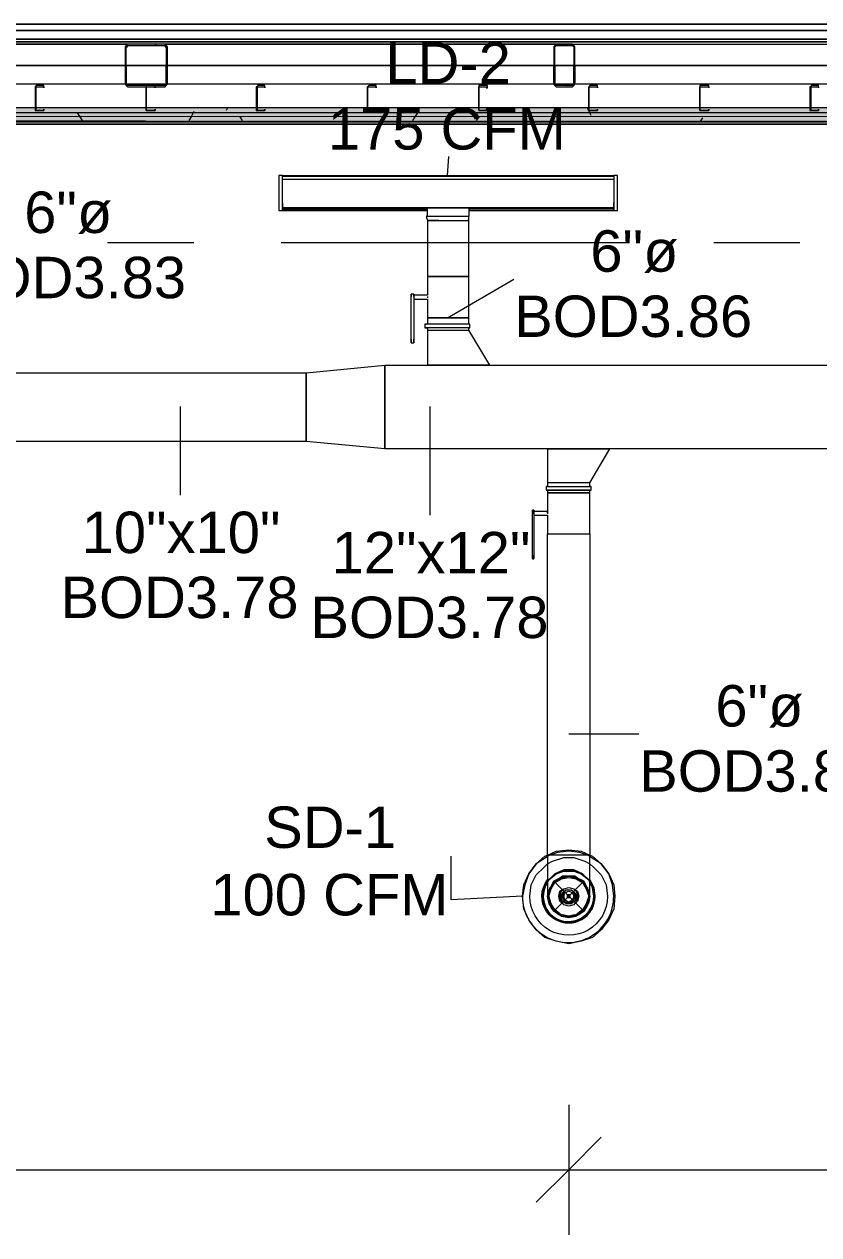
# Model space of a CAD drawing. Header units: metres. Extents: x -2 to 237, y -8 to 52.
# Drawn here: x 41.607 to 44.519, y 43.002 to 47.442 of the extents above; entities that cross this region are included whole.
import ezdxf

# ---------------------------------------------------------------- set-up
doc = ezdxf.new("R2010")
doc.units = ezdxf.units.M
doc.layers.add('HVAC - Ductos', color=5, linetype='Continuous', lineweight=0)
doc.layers.add('PDF4_Text', color=7, linetype='Continuous', lineweight=0)
doc.layers.add('PDF4_Geometry', color=7, linetype='Continuous', lineweight=0, true_color=0xaaaaaa)
doc.layers.add('PDF4_Solid Fills', color=7, linetype='Continuous', lineweight=0, true_color=0xffffff)
doc.styles.add('PDF Helvetica', font='')
doc.styles.get('PDF Helvetica').set_extended_font_data('Helvetica')

msp = doc.modelspace()

# ---------------------------------------------------------------- hatches: boundary and pattern name
at = {"layer": 'PDF4_Solid Fills', "lineweight": 0, "transparency": 33554559}
h = msp.add_hatch(color=256, dxfattribs=at)
h.paths.add_polyline_path([(41.9854, 47.2172), (42.1228, 47.2126), (42.1228, 47.2172)])
h.paths.add_polyline_path([(41.9808, 47.2217), (41.9854, 47.2172), (41.9854, 47.2217)])
h.paths.add_polyline_path([(42.1274, 47.2217), (42.1228, 47.2217), (42.1274, 47.2172)])
h.paths.add_polyline_path([(41.9762, 47.2217), (41.9808, 47.3592), (41.9854, 47.3638), (42.1228, 47.3638), (42.1274, 47.3592), (42.1274, 47.2217), (42.132, 47.3638), (42.1274, 47.3684), (41.9808, 47.3684), (41.9762, 47.3638)])
h = msp.add_hatch(color=256, dxfattribs=at)
h.paths.add_polyline_path([(43.5569, 47.2172), (43.6164, 47.2126), (43.6164, 47.2172)])
h.paths.add_polyline_path([(43.5523, 47.2217), (43.5569, 47.2172), (43.5569, 47.2217)])
h.paths.add_polyline_path([(43.6164, 47.3638), (43.6164, 47.3684), (43.5523, 47.3684)])
h.paths.add_polyline_path([(43.6256, 47.3638), (43.621, 47.3638), (43.621, 47.2217), (43.6256, 47.3631)])
h.paths.add_polyline_path([(43.5523, 47.3638), (43.5477, 47.3638), (43.5477, 47.2217)])
h = msp.add_hatch(color=256, dxfattribs=at)
h.paths.add_polyline_path([(41.6784, 47.2126), (41.6784, 47.2172), (41.6509, 47.2172)])
h.paths.add_polyline_path([(41.6509, 47.2126), (41.6463, 47.2126), (41.6463, 47.1256), (41.6463, 47.1256)])
h = msp.add_hatch(color=256, dxfattribs=at)
h.paths.add_polyline_path([(42.4893, 47.2126), (42.4893, 47.2172), (42.4619, 47.2172)])
h.paths.add_polyline_path([(42.4619, 47.2126), (42.4573, 47.2126), (42.4573, 47.1256), (42.4573, 47.1256)])
h = msp.add_hatch(color=256, dxfattribs=at)
h.paths.add_polyline_path([(44.4915, 47.2172), (44.519, 47.2126), (44.519, 47.2172)])
h.paths.add_polyline_path([(44.4915, 47.2126), (44.4869, 47.2126), (44.4869, 47.1256), (44.4869, 47.1256)])
for points in [[(4.613, 47.121), (56.1701, 47.121), (56.3746, 47.1164), (56.3763, 47.1164), (56.3763, 47.1347), (18.1105, 47.1393), (4.613, 47.1393)], [(4.613, 47.1072), (56.1701, 47.1072), (56.3759, 47.1026), (56.3763, 47.1026), (56.3763, 47.121), (4.613, 47.121)], [(56.1701, 47.0889), (56.3763, 47.0843), (56.3763, 47.1072), (4.613, 47.1072), (4.613, 47.0889)]]:
    msp.add_hatch(color=256, dxfattribs=at).paths.add_polyline_path(points)

# ---------------------------------------------------------------- linework, layer by layer
at = {"layer": 'HVAC - Ductos', "lineweight": 0}
for points in [[(43.1582, 46.8873), (43.1628, 46.956)], [(42.5535, 46.8552), (42.5535, 46.8644), (42.5535, 46.8828), (42.5535, 46.8873), (43.7676, 46.8873), (43.7676, 46.8828), (43.7676, 46.8644), (43.7676, 46.8552)], [(43.7676, 46.8828), (42.5535, 46.8828)], [(42.5535, 46.8598), (42.5535, 46.8644), (42.5535, 46.869)], [(43.7676, 46.869), (43.7676, 46.8644), (43.7676, 46.8598)], [(42.5535, 46.8232), (42.5535, 46.8323)], [(42.5535, 46.814), (42.5535, 46.8186)], [(43.7676, 46.8323), (43.7676, 46.8232)], [(43.7676, 46.8186), (43.7676, 46.814)], [(42.5535, 46.7728), (42.5535, 46.7774), (42.5535, 46.7866), (42.5535, 46.782), (42.5535, 46.7774)], [(42.5535, 46.782), (42.5535, 46.759), (42.5535, 46.7636), (43.085, 46.7636)], [(42.5535, 46.759), (43.085, 46.759)], [(43.085, 46.7361), (43.085, 46.7682), (43.0941, 46.7682), (43.1079, 46.7682), (43.1216, 46.7682), (43.14, 46.7682), (43.1582, 46.7682), (43.1812, 46.7682), (43.1995, 46.7682), (43.2132, 46.7682), (43.227, 46.7682), (43.2316, 46.7682), (43.2362, 46.7682), (43.2362, 46.7361), (43.2316, 46.7361), (43.2132, 46.7361), (43.1904, 46.7361), (43.1582, 46.7361), (43.1308, 46.7361), (43.1033, 46.7361), (43.0895, 46.7361), (43.0804, 46.7361), (43.085, 46.7224), (43.0895, 46.7224), (43.1079, 46.7224), (43.1308, 46.7224), (43.1582, 46.7224), (43.1904, 46.7224), (43.2132, 46.7224), (43.2316, 46.7224), (43.2362, 46.7224), (43.2362, 46.7361)], [(43.7676, 46.782), (43.7676, 46.759), (43.7676, 46.7636), (43.2362, 46.7636)], [(43.2362, 46.759), (43.7676, 46.759)], [(43.7676, 46.7728), (43.7676, 46.7774), (43.7676, 46.7866), (43.7676, 46.782), (43.7676, 46.7774)], [(43.1262, 46.7224), (43.1216, 46.7224), (43.1079, 46.7224), (43.0941, 46.7224), (43.0895, 46.7224), (43.085, 46.7224), (43.085, 46.5162), (43.0941, 46.5162), (43.1079, 46.5162), (43.1216, 46.5162), (43.14, 46.5162), (43.1582, 46.5162), (43.1812, 46.5162), (43.1995, 46.5162), (43.2132, 46.5162), (43.227, 46.5162), (43.2316, 46.5162), (43.2362, 46.5162), (43.2362, 46.7224), (43.2316, 46.7224)], [(43.1354, 46.7224), (43.14, 46.7224), (43.1582, 46.7224), (43.1812, 46.7224), (43.1858, 46.7224)], [(43.1904, 46.7224), (43.1995, 46.7224), (43.2132, 46.7224), (43.227, 46.7224)], [(43.2362, 46.3421), (43.2362, 46.365), (43.2316, 46.365), (43.227, 46.365), (43.2132, 46.365), (43.1995, 46.365), (43.1812, 46.365), (43.1582, 46.365), (43.14, 46.365), (43.1216, 46.365), (43.1079, 46.365), (43.0941, 46.365), (43.085, 46.365), (43.0941, 46.365), (43.1079, 46.365), (43.1216, 46.365), (43.14, 46.365), (43.1582, 46.365), (43.1812, 46.365), (43.1995, 46.365), (43.2132, 46.365), (43.227, 46.365), (43.2316, 46.365), (43.2362, 46.365), (43.2362, 46.5162), (43.2316, 46.5162), (43.227, 46.5162), (43.2132, 46.5162), (43.1995, 46.5162), (43.1812, 46.5162), (43.1582, 46.5162), (43.14, 46.5162), (43.1216, 46.5162), (43.1079, 46.5162), (43.0941, 46.5162), (43.085, 46.5162), (43.085, 46.4475), (43.0346, 46.4475), (43.0346, 46.4429), (43.0346, 46.4475), (43.0346, 46.452), (43.0346, 46.4475), (43.0346, 46.4429), (43.0346, 46.2871), (43.0346, 46.2825), (43.0346, 46.2779), (43.0346, 46.2734), (43.0346, 46.2779), (43.0346, 46.2825), (43.0346, 46.2871)], [(43.1582, 46.365), (43.4011, 46.5071)], [(43.0346, 46.452), (43.0254, 46.452)], [(43.0254, 46.2871), (43.0254, 46.2825), (43.0254, 46.2779), (43.0254, 46.2734), (43.0254, 46.2779), (43.0254, 46.2825), (43.0254, 46.2871), (43.0254, 46.4429), (43.0254, 46.4475), (43.0254, 46.452), (43.0254, 46.4475), (43.0254, 46.4429)], [(43.085, 46.4429), (43.085, 46.4383)], [(43.0346, 46.4337), (43.085, 46.4337), (43.085, 46.365), (43.085, 46.3421)], [(43.2407, 46.3284), (43.2407, 46.3421), (43.2316, 46.3421), (43.2178, 46.3421), (43.1995, 46.3421), (43.1812, 46.3421), (43.1582, 46.3421), (43.14, 46.3421), (43.117, 46.3421), (43.1033, 46.3421), (43.0895, 46.3421), (43.0804, 46.3421), (43.0758, 46.3421), (43.0804, 46.3421)], [(43.0758, 46.3421), (43.0758, 46.3284)], [(43.2362, 46.3284), (43.2407, 46.3284), (43.2316, 46.3284), (43.2178, 46.3284), (43.1995, 46.3284), (43.1812, 46.3284), (43.1582, 46.3284), (43.14, 46.3284), (43.117, 46.3284), (43.1033, 46.3284), (43.0895, 46.3284), (43.0804, 46.3284), (43.0758, 46.3284), (43.0804, 46.3284), (43.085, 46.3284), (43.085, 46.3192), (43.0941, 46.3192), (43.1079, 46.3192), (43.1216, 46.3192), (43.14, 46.3192), (43.1582, 46.3192), (43.1812, 46.3192), (43.1995, 46.3192), (43.2132, 46.3192), (43.227, 46.3192), (43.2316, 46.3192), (43.2362, 46.3192), (43.2362, 46.3284), (43.2316, 46.3284), (43.227, 46.3284)], [(43.085, 46.3192), (43.085, 46.1909), (43.0895, 46.1909), (43.1079, 46.1909), (43.1308, 46.1909), (43.1582, 46.1909), (43.2362, 46.1909), (43.2636, 46.1909), (43.2911, 46.1909), (43.3049, 46.1909), (43.314, 46.1909), (43.2362, 46.3192)], [(43.0941, 46.3284), (43.0895, 46.3284)], [(43.1079, 46.3284), (43.1033, 46.3284)], [(43.1995, 46.3284), (43.1812, 46.3284), (43.1582, 46.3284), (43.14, 46.3284), (43.1216, 46.3284), (43.117, 46.3284)], [(43.1262, 46.3192), (43.1308, 46.3192), (43.1354, 46.3192)], [(43.1858, 46.3192), (43.1904, 46.3192)], [(43.2178, 46.3284), (43.2132, 46.3284)], [(43.0254, 46.2734), (43.0254, 46.2779), (43.0254, 46.2734)], [(43.0254, 46.2734), (43.0346, 46.2734)], [(43.0346, 46.2734), (43.0346, 46.2779), (43.0346, 46.2734)], [(43.314, 46.1909), (43.3049, 46.1909), (43.2911, 46.1909), (43.2636, 46.1909), (43.2362, 46.1909), (43.1582, 46.1909), (43.1308, 46.1909), (43.1079, 46.1909), (43.0895, 46.1909), (43.085, 46.1909)], [(42.1778, 46.0397), (42.1778, 45.7144)], [(43.0941, 46.0397), (43.0941, 45.6411)], [(43.6806, 45.7602), (43.7538, 45.8839), (43.7493, 45.8839), (43.731, 45.8839), (43.708, 45.8839), (43.6806, 45.8839), (43.6027, 45.8839), (43.5752, 45.8839), (43.5477, 45.8839), (43.534, 45.8839), (43.5248, 45.8839), (43.5248, 45.7602)], [(43.5248, 45.8839), (43.534, 45.8839), (43.5477, 45.8839), (43.5752, 45.8839), (43.6027, 45.8839), (43.6806, 45.8839), (43.708, 45.8839), (43.731, 45.8839), (43.7493, 45.8839), (43.7538, 45.8839)], [(43.5248, 45.7327), (43.5202, 45.7327), (43.5248, 45.7327), (43.5294, 45.7327), (43.5431, 45.7327), (43.5614, 45.7327), (43.5798, 45.7327), (43.6027, 45.7327), (43.6256, 45.7327), (43.6439, 45.7327), (43.6622, 45.7327), (43.676, 45.7327), (43.6806, 45.7327), (43.6852, 45.7327), (43.6852, 45.7465), (43.6806, 45.7465)], [(43.5202, 45.7465), (43.5202, 45.7327)], [(43.5248, 45.7465), (43.5202, 45.7465), (43.5248, 45.7465), (43.5294, 45.7465), (43.5431, 45.7465), (43.5614, 45.7465), (43.5798, 45.7465), (43.6027, 45.7465), (43.6256, 45.7465), (43.6439, 45.7465), (43.6622, 45.7465), (43.676, 45.7465), (43.6806, 45.7465), (43.6852, 45.7465)], [(43.6668, 45.7465), (43.676, 45.7465), (43.6806, 45.7465), (43.6806, 45.7602), (43.676, 45.7602), (43.6668, 45.7602), (43.6576, 45.7602), (43.6393, 45.7602), (43.621, 45.7602), (43.6027, 45.7602), (43.5844, 45.7602), (43.566, 45.7602), (43.5477, 45.7602), (43.5385, 45.7602), (43.5294, 45.7602), (43.5248, 45.7602), (43.5248, 45.7465), (43.5294, 45.7465), (43.5385, 45.7465)], [(43.5431, 45.7465), (43.5477, 45.7465)], [(43.5614, 45.7465), (43.566, 45.7465), (43.5844, 45.7465), (43.6027, 45.7465), (43.621, 45.7465), (43.6393, 45.7465), (43.6439, 45.7465)], [(43.5752, 45.7602), (43.5706, 45.7602)], [(43.6348, 45.7602), (43.6302, 45.7602)], [(43.6576, 45.7465), (43.6622, 45.7465)], [(43.6806, 45.7327), (43.6852, 45.7327)], [(43.4744, 45.6411), (43.5248, 45.6411), (43.5248, 45.5723), (43.5294, 45.5723), (43.5385, 45.5723), (43.5477, 45.5723), (43.566, 45.5723), (43.5844, 45.5723), (43.6027, 45.5723), (43.621, 45.5723), (43.6393, 45.5723), (43.6576, 45.5723), (43.6668, 45.5723), (43.676, 45.5723), (43.6806, 45.5723), (43.6806, 44.3949), (43.676, 44.3949), (43.6668, 44.3949), (43.6576, 44.3949), (43.6393, 44.3949), (43.621, 44.3949), (43.6027, 44.3949), (43.5844, 44.3949), (43.566, 44.3949), (43.5477, 44.3949), (43.5385, 44.3949), (43.5294, 44.3949), (43.5248, 44.3949), (43.5248, 45.5723), (43.5294, 45.5723), (43.5385, 45.5723), (43.5477, 45.5723), (43.566, 45.5723), (43.5844, 45.5723), (43.6027, 45.5723), (43.621, 45.5723), (43.6393, 45.5723), (43.6576, 45.5723), (43.6668, 45.5723), (43.676, 45.5723), (43.6806, 45.5723), (43.6806, 45.7236), (43.676, 45.7236), (43.6668, 45.7236), (43.6576, 45.7236), (43.6393, 45.7236), (43.621, 45.7236), (43.6027, 45.7236), (43.5844, 45.7236), (43.566, 45.7236), (43.5477, 45.7236), (43.5385, 45.7236), (43.5294, 45.7236), (43.5248, 45.7236), (43.5248, 45.6549), (43.4744, 45.6549), (43.4744, 45.6503), (43.4744, 45.6457)], [(43.4744, 45.6594), (43.4698, 45.6594)], [(43.4698, 45.4945), (43.4698, 45.4899), (43.4698, 45.4853), (43.4698, 45.4807), (43.4698, 45.4853), (43.4698, 45.4899), (43.4698, 45.4945), (43.4698, 45.6457), (43.4698, 45.6503), (43.4698, 45.6549), (43.4698, 45.6594), (43.4698, 45.6549), (43.4698, 45.6503), (43.4698, 45.6457)], [(43.4744, 45.6503), (43.4744, 45.6549), (43.4744, 45.6594), (43.4744, 45.6549), (43.4744, 45.6503), (43.4744, 45.6457), (43.4744, 45.4945), (43.4744, 45.4899), (43.4744, 45.4853), (43.4744, 45.4807), (43.4744, 45.4853), (43.4744, 45.4899), (43.4744, 45.4945)], [(43.5248, 45.6503), (43.5248, 45.6549), (43.5248, 45.6503), (43.5248, 45.6457)], [(43.4698, 45.4807), (43.4744, 45.4807)], [(43.6027, 44.8393), (43.8593, 44.8393)], [(43.5248, 44.3949), (43.5569, 44.4087), (43.6027, 44.4133), (43.6485, 44.4087), (43.6806, 44.3949)], [(43.6806, 44.3903), (43.6439, 44.4041), (43.6027, 44.4087), (43.5614, 44.4041), (43.5248, 44.3903)], [(43.6806, 44.2437), (43.6806, 44.2483), (43.6806, 44.2666), (43.6806, 44.2987), (43.6806, 44.3353), (43.6806, 44.3766), (43.6806, 44.3949), (43.6898, 44.3903), (43.7218, 44.3628), (43.7493, 44.3262), (43.7676, 44.285), (43.7722, 44.2437), (43.7676, 44.1979), (43.7493, 44.1566), (43.7218, 44.12), (43.6898, 44.0925), (43.6485, 44.0787), (43.6027, 44.0696), (43.5569, 44.0787), (43.5156, 44.0925), (43.4835, 44.12), (43.4561, 44.1566), (43.4377, 44.1979), (43.4331, 44.2437), (43.172, 44.23), (43.172, 44.3903)], [(43.5248, 44.3903), (43.5202, 44.3857), (43.4835, 44.3628), (43.4561, 44.3262), (43.4423, 44.285), (43.4331, 44.2437), (43.4377, 44.285), (43.4561, 44.3262), (43.4835, 44.3628), (43.5156, 44.3903), (43.5248, 44.3949), (43.5248, 44.3491), (43.5248, 44.3125), (43.5248, 44.2804), (43.5248, 44.2574), (43.5248, 44.2437)], [(43.6806, 44.3949), (43.676, 44.3949), (43.6668, 44.3949), (43.6576, 44.3949), (43.6393, 44.3949), (43.621, 44.3949), (43.6027, 44.3949), (43.5844, 44.3949), (43.566, 44.3949), (43.5477, 44.3949), (43.5385, 44.3949), (43.5294, 44.3949), (43.5248, 44.3949)], [(43.5248, 44.3628), (43.5431, 44.372), (43.5844, 44.3857), (43.621, 44.3857), (43.6622, 44.372), (43.6806, 44.3628)], [(43.5385, 44.2758), (43.5523, 44.2941), (43.5706, 44.3079)], [(43.5706, 44.3125), (43.5752, 44.3125), (43.6027, 44.3171), (43.6256, 44.3125)], [(43.6302, 44.3125), (43.6027, 44.3171), (43.5752, 44.3125)], [(43.5798, 44.3125), (43.6027, 44.3171), (43.6302, 44.3125), (43.6576, 44.2987), (43.6668, 44.2804), (43.6531, 44.2941), (43.6393, 44.3079), (43.6576, 44.2987), (43.6302, 44.3125), (43.6348, 44.3125)], [(43.6348, 44.3079), (43.6531, 44.2941), (43.6668, 44.2758)], [(43.6714, 44.2758), (43.6714, 44.2712), (43.6714, 44.2666), (43.676, 44.2437), (43.6714, 44.2162), (43.6714, 44.2116), (43.6576, 44.1888), (43.6302, 44.1704), (43.6027, 44.1658), (43.5752, 44.1704), (43.5477, 44.1888), (43.534, 44.2116), (43.5248, 44.2437), (43.5294, 44.2162)], [(43.5294, 44.2666), (43.534, 44.2712), (43.534, 44.2758)], [(43.5706, 44.175), (43.5477, 44.1888), (43.534, 44.2116), (43.534, 44.2162), (43.5294, 44.2437), (43.534, 44.2666)], [(43.5294, 44.2483), (43.5248, 44.2437), (43.5294, 44.2208), (43.534, 44.2162)], [(43.5385, 44.2116), (43.5523, 44.1888), (43.5706, 44.175), (43.5752, 44.1704), (43.6027, 44.1658), (43.6302, 44.1704), (43.6348, 44.175), (43.6576, 44.1888), (43.6714, 44.2116), (43.6806, 44.2437), (43.6714, 44.2162)], [(43.676, 44.2483), (43.6806, 44.2437), (43.676, 44.2208), (43.6714, 44.2162), (43.6714, 44.2116), (43.6668, 44.2024), (43.6576, 44.1888), (43.6393, 44.175), (43.6348, 44.175), (43.6302, 44.1704), (43.621, 44.1704), (43.6027, 44.1658), (43.5844, 44.1704), (43.5752, 44.1704), (43.5706, 44.175)], [(43.5752, 44.1704), (43.5706, 44.175), (43.566, 44.175), (43.5477, 44.1888), (43.5385, 44.2024), (43.534, 44.2116), (43.5294, 44.2162), (43.534, 44.2116)], [(43.6256, 44.175), (43.6027, 44.1704), (43.5798, 44.175)], [(43.6348, 44.175), (43.6302, 44.1704)], [(43.6668, 44.2116), (43.6531, 44.1888), (43.6348, 44.1796)], [(43.6714, 44.2162), (43.6714, 44.2116)], [(43.6027, 43.4786), (43.6027, 43.2403), (43.6027, 43.0021)], [(43.7218, 43.3595), (43.6027, 43.2403), (43.4835, 43.1212)], [(34.2149, 43.2403), (37.4404, 43.2403), (38.0864, 43.2403), (43.6027, 43.2403), (47.6024, 43.2403)]]:
    msp.add_lwpolyline(points, dxfattribs=at)
for points in [[(42.5397, 46.8873), (42.5397, 46.759), (42.5535, 46.759), (42.5535, 46.8873)], [(43.7814, 46.8873), (43.7676, 46.8873), (43.7676, 46.759), (43.7814, 46.759)], [(42.5535, 46.8736), (43.7676, 46.8736), (43.7676, 46.7682), (42.5535, 46.7682)], [(43.7676, 46.7682), (42.5535, 46.7682)], [(42.6406, 46.1634), (42.9292, 46.1909), (42.9292, 45.8839), (42.6406, 45.9114)], [(44.8534, 45.8839), (42.9292, 45.8839), (42.9292, 46.1909), (44.8534, 46.1909)], [(42.6406, 45.9114), (40.3589, 45.9114), (40.3589, 46.1634), (42.6406, 46.1634)], [(43.6806, 45.7327), (43.676, 45.7327), (43.6668, 45.7327), (43.6576, 45.7327), (43.6393, 45.7327), (43.621, 45.7327), (43.6027, 45.7327), (43.5844, 45.7327), (43.566, 45.7327), (43.5477, 45.7327), (43.5385, 45.7327), (43.5294, 45.7327), (43.5248, 45.7327), (43.5248, 45.7236), (43.5294, 45.7236), (43.5385, 45.7236), (43.5477, 45.7236), (43.566, 45.7236), (43.5844, 45.7236), (43.6027, 45.7236), (43.621, 45.7236), (43.6393, 45.7236), (43.6576, 45.7236), (43.6668, 45.7236), (43.676, 45.7236), (43.6806, 45.7236)], [(43.5248, 45.6549), (43.5248, 45.6503)], [(43.5248, 44.2941), (43.5294, 44.3033), (43.5569, 44.3262), (43.5844, 44.3353), (43.621, 44.3353), (43.6485, 44.3262), (43.676, 44.3033), (43.6531, 44.3262), (43.621, 44.3399), (43.5844, 44.3399), (43.5523, 44.3262), (43.5294, 44.3033), (43.5248, 44.3033), (43.5294, 44.3033)], [(43.676, 44.2254), (43.676, 44.2437), (43.676, 44.262), (43.676, 44.2483), (43.6806, 44.2437), (43.676, 44.2208), (43.6668, 44.2024), (43.6576, 44.1888), (43.6393, 44.175), (43.621, 44.1704), (43.6027, 44.1658), (43.5844, 44.1704), (43.566, 44.175), (43.5477, 44.1888), (43.5385, 44.2024), (43.5294, 44.2208), (43.5248, 44.2437), (43.5294, 44.2483), (43.5294, 44.262), (43.5385, 44.2804), (43.5477, 44.2987), (43.566, 44.3079), (43.5523, 44.2941), (43.5385, 44.2804), (43.5294, 44.262), (43.5294, 44.2437), (43.5294, 44.2254), (43.5385, 44.207), (43.5523, 44.1888), (43.566, 44.1796), (43.5844, 44.1704), (43.6027, 44.1704), (43.621, 44.1704), (43.6393, 44.1796), (43.6531, 44.1888), (43.6668, 44.207)], [(43.676, 44.3033), (43.6485, 44.3262), (43.621, 44.3353), (43.5844, 44.3353), (43.5569, 44.3262), (43.5294, 44.3033), (43.5523, 44.3262), (43.5844, 44.3399), (43.621, 44.3399), (43.6531, 44.3262), (43.676, 44.3033), (43.6806, 44.3033), (43.676, 44.3033), (43.6806, 44.2941)], [(43.5385, 44.2712), (43.5523, 44.2941), (43.5752, 44.3079), (43.6027, 44.3125), (43.6302, 44.3079), (43.6531, 44.2941), (43.6668, 44.2712), (43.676, 44.2437), (43.6668, 44.2162), (43.6531, 44.1933), (43.6302, 44.175), (43.6027, 44.1704), (43.5752, 44.175), (43.5523, 44.1933), (43.5385, 44.2162), (43.5294, 44.2437)], [(43.5477, 44.2987), (43.5752, 44.3125), (43.5477, 44.2987), (43.534, 44.2712)], [(43.5844, 44.3125), (43.6027, 44.3171), (43.621, 44.3125), (43.6393, 44.3079), (43.621, 44.3171), (43.6027, 44.3171), (43.5844, 44.3171), (43.566, 44.3079)], [(43.5248, 44.2437), (43.534, 44.2712)], [(43.5706, 44.262), (43.5844, 44.2712), (43.6027, 44.2758), (43.621, 44.2712), (43.6348, 44.262), (43.6393, 44.2437), (43.6348, 44.2254), (43.621, 44.2116), (43.6027, 44.207), (43.5844, 44.2116), (43.5706, 44.2254), (43.566, 44.2437)], [(43.5752, 44.262), (43.5844, 44.2712), (43.6027, 44.2758), (43.621, 44.2712), (43.6302, 44.262), (43.6348, 44.2437), (43.6302, 44.2254), (43.621, 44.2116), (43.6027, 44.207), (43.5844, 44.2116), (43.5752, 44.2254), (43.5706, 44.2437)], [(43.5798, 44.2574), (43.5935, 44.2666), (43.6118, 44.2666), (43.6256, 44.2574), (43.6302, 44.2437), (43.6256, 44.2254), (43.6118, 44.2162), (43.5935, 44.2162), (43.5798, 44.2254), (43.5752, 44.2437)], [(43.5844, 44.2574), (43.5935, 44.2666), (43.6118, 44.2666), (43.621, 44.2574), (43.6256, 44.2437), (43.621, 44.23), (43.6118, 44.2208), (43.5935, 44.2208), (43.5844, 44.23), (43.5798, 44.2437)], [(43.6576, 44.2987), (43.6714, 44.2712), (43.6806, 44.2437), (43.6714, 44.2712)], [(43.676, 44.262), (43.6668, 44.2804)], [(43.6989, 44.2437), (43.6943, 44.2758), (43.6806, 44.3033), (43.6943, 44.2758)], [(43.5889, 44.2574), (43.6027, 44.262), (43.6164, 44.2574), (43.621, 44.2437), (43.6164, 44.23), (43.6027, 44.2208), (43.5889, 44.23), (43.5844, 44.2437)], [(43.5981, 44.2483), (43.5981, 44.2437), (43.5981, 44.2483), (43.6073, 44.2483), (43.6073, 44.2437), (43.6073, 44.2483)], [(43.6073, 44.2391), (43.6073, 44.2437), (43.6073, 44.2391), (43.5981, 44.2391), (43.5981, 44.2437), (43.5981, 44.2391)]]:
    msp.add_lwpolyline(points, close=True, dxfattribs=at)
for points in [[(43.4331, 44.2437, 1.013808), (43.7676, 44.2437), (43.763, 44.285), (43.7493, 44.3262), (43.7218, 44.3628), (43.6852, 44.3857), (43.6806, 44.3903)], [(43.6806, 44.3628), (43.6943, 44.3491), (43.7218, 44.3216), (43.7402, 44.285), (43.7447, 44.2437, -1.008798), (43.4607, 44.2437), (43.4653, 44.285), (43.4835, 44.3216), (43.5111, 44.3491), (43.5248, 44.3628)]]:
    msp.add_lwpolyline(points, format="xyb", dxfattribs=at)
msp.add_lwpolyline([(43.5065, 44.2437, 1.018637), (43.6989, 44.2437, -1.405167), (43.5248, 44.3033), (43.5111, 44.2758), (43.5065, 44.2437), (43.5156, 44.2758), (43.5248, 44.2941, 1.353193), (43.6943, 44.2437), (43.6898, 44.2758), (43.6806, 44.2941, -1.325239)], format="xyb", close=True, dxfattribs=at)
at = {"layer": 'PDF4_Geometry', "lineweight": 0}
for points in [[(37.4541, 47.4417), (38.989, 47.4417), (40.5192, 47.4417), (42.0541, 47.4417), (43.5844, 47.4417), (45.1192, 47.4417), (46.6495, 47.4417), (48.1843, 47.4417), (49.7146, 47.4417), (51.2494, 47.4417), (52.7842, 47.4417), (54.3145, 47.4417), (52.7842, 47.4417), (51.2494, 47.4417), (49.7146, 47.4417), (48.1843, 47.4417), (46.6495, 47.4417), (45.1192, 47.4417), (43.5844, 47.4417), (42.0541, 47.4417), (40.5192, 47.4417), (38.989, 47.4417), (37.4541, 47.4417)], [(42.0908, 47.4417), (42.0128, 47.4417)], [(43.6256, 47.4417), (43.5477, 47.4417)], [(38.9569, 47.3684), (37.5183, 47.3684), (38.989, 47.3684), (40.5192, 47.3684), (41.9854, 47.3684), (40.5513, 47.3684)], [(42.0862, 47.2126), (42.1228, 47.2126), (42.1274, 47.2172), (42.132, 47.2217), (42.132, 47.3592), (42.1274, 47.3638), (42.1228, 47.3684), (41.9854, 47.3684), (41.9808, 47.3638), (41.9762, 47.3592), (41.9762, 47.2217), (41.9808, 47.2172), (41.9854, 47.2126), (42.0541, 47.2126)], [(42.0862, 47.3638), (42.0908, 47.3684)], [(43.5569, 47.3684), (42.1228, 47.3684), (43.5844, 47.3684), (45.1192, 47.3684), (46.5807, 47.3684), (45.1467, 47.3684)], [(43.5935, 47.3638), (43.5981, 47.3684)], [(43.6164, 47.3684), (45.0917, 47.3684)], [(41.9762, 47.2905), (41.9762, 47.2263)], [(41.9808, 47.2905), (41.9808, 47.2263)], [(42.1274, 47.2263), (42.1274, 47.2905)], [(42.132, 47.2263), (42.132, 47.2905)], [(43.5477, 47.318), (43.5523, 47.3226)], [(43.5477, 47.2263), (43.5477, 47.2905)], [(43.5523, 47.2905), (43.5523, 47.2263)], [(43.621, 47.2263), (43.621, 47.2905)], [(43.6256, 47.2905), (43.6256, 47.2263)], [(41.9762, 47.2538), (41.9808, 47.2584)], [(4.613, 47.2263), (56.3763, 47.2217)], [(4.613, 47.121), (56.3763, 47.1164)], [(4.613, 47.1072), (56.3763, 47.1026)], [(41.6463, 47.1347), (41.2431, 47.1347), (40.8354, 47.1347), (40.4322, 47.1347), (40.0244, 47.1347), (39.6212, 47.1347)], [(42.4573, 47.1347), (42.0541, 47.1347), (41.6509, 47.1347)], [(44.4869, 47.1347), (44.0838, 47.1347), (43.676, 47.1347), (43.2728, 47.1347), (42.8651, 47.1347), (42.4619, 47.1347)], [(46.5166, 47.1347), (46.1134, 47.1347), (45.7057, 47.1347), (45.3024, 47.1347), (44.8947, 47.1347), (44.4915, 47.1347)], [(56.3763, 47.0843), (4.613, 47.0889)], [(46.5487, 47.0843), (37.5549, 47.0889)], [(37.5549, 47.0889), (46.5487, 47.0843)], [(46.5487, 47.0843), (37.5549, 47.0889)], [(37.5549, 47.0889), (46.5487, 47.0843)], [(37.5549, 47.0843), (46.5487, 47.0843)], [(46.5487, 47.0843), (37.5549, 47.0843)], [(42.2282, 46.6399), (41.9121, 46.6399)], [(43.818, 46.6399), (42.5489, 46.6399)], [(44.4503, 46.6399), (44.1342, 46.6399)]]:
    msp.add_lwpolyline(points, dxfattribs=at)
for points in [[(42.0541, 47.4188), (40.5192, 47.4188)], [(43.5844, 47.4188), (42.0541, 47.4188)], [(45.1192, 47.4188), (43.5844, 47.4188)], [(42.0541, 47.3867), (40.5192, 47.3867)], [(42.0541, 47.3775), (40.5192, 47.3775)], [(43.5844, 47.3867), (42.0541, 47.3867)], [(43.5844, 47.3775), (42.0541, 47.3775)], [(45.1192, 47.3867), (43.5844, 47.3867)], [(45.1192, 47.3775), (43.5844, 47.3775)], [(42.1274, 47.2217), (42.1228, 47.2217), (42.1228, 47.2172), (41.9854, 47.2172), (41.9854, 47.2217), (41.9808, 47.2217), (41.9808, 47.3592), (41.9854, 47.3592), (41.9854, 47.3638), (42.1228, 47.3638), (42.1228, 47.3592), (42.1274, 47.3592)], [(43.5477, 47.2217), (43.5523, 47.2172), (43.5569, 47.2126), (43.6164, 47.2126), (43.621, 47.2172), (43.6256, 47.2217), (43.6256, 47.3592), (43.621, 47.3638), (43.6164, 47.3684), (43.5569, 47.3684), (43.5523, 47.3638), (43.5477, 47.3592)], [(43.6164, 47.2172), (43.5569, 47.2172), (43.5523, 47.2217), (43.5523, 47.3592), (43.5569, 47.3638), (43.6164, 47.3638), (43.621, 47.3592), (43.621, 47.2217)], [(40.5605, 47.2905), (41.9762, 47.2905)], [(42.0541, 47.2905), (42.1274, 47.2905), (42.0541, 47.2905), (41.9808, 47.2905)], [(42.132, 47.2905), (43.5477, 47.2905)], [(43.5844, 47.2905), (43.621, 47.2905), (43.5844, 47.2905), (43.5523, 47.2905)], [(43.6256, 47.2905), (45.0825, 47.2905)], [(41.6784, 47.2172), (41.6509, 47.2172), (41.6463, 47.2126), (41.6463, 47.1255), (41.6509, 47.1255), (41.6784, 47.1255), (41.6784, 47.1301), (41.6784, 47.1255), (41.6509, 47.1255), (41.6509, 47.2126), (41.6784, 47.2126), (41.6784, 47.208)], [(42.0862, 47.2172), (42.0541, 47.2172), (42.0541, 47.2126), (42.0541, 47.1255), (42.0862, 47.1255), (42.0862, 47.1301), (42.0862, 47.1255), (42.0541, 47.1255), (42.0541, 47.2126), (42.0862, 47.2126), (42.0862, 47.208)], [(42.4893, 47.2172), (42.4619, 47.2172), (42.4619, 47.2126), (42.4573, 47.2126), (42.4573, 47.1255), (42.4619, 47.1255), (42.4893, 47.1255), (42.4893, 47.1301), (42.4893, 47.1255), (42.4619, 47.1255), (42.4619, 47.2126), (42.4893, 47.2126), (42.4893, 47.208)], [(42.8971, 47.2172), (42.8697, 47.2172), (42.8651, 47.2126), (42.8651, 47.1255), (42.8697, 47.1255), (42.8971, 47.1255), (42.8971, 47.1301), (42.8971, 47.1255), (42.8697, 47.1255), (42.8651, 47.1255), (42.8651, 47.2126), (42.8697, 47.2126), (42.8971, 47.2126), (42.8971, 47.208)], [(43.3049, 47.2172), (43.2728, 47.2172), (43.2728, 47.2126), (43.2728, 47.1255), (43.3049, 47.1255), (43.3049, 47.1301), (43.3003, 47.1301), (43.3003, 47.1255), (43.2728, 47.1255), (43.2728, 47.2126), (43.3003, 47.2126), (43.3003, 47.208), (43.3049, 47.208)], [(43.708, 47.2172), (43.6806, 47.2172), (43.676, 47.2126), (43.676, 47.1255), (43.6806, 47.1255), (43.708, 47.1255), (43.708, 47.1301), (43.708, 47.1255), (43.6806, 47.1255), (43.676, 47.1255), (43.676, 47.2126), (43.6806, 47.2126), (43.708, 47.2126), (43.708, 47.208)], [(44.1158, 47.2172), (44.0838, 47.2172), (44.0838, 47.2126), (44.0838, 47.1255), (44.1158, 47.1255), (44.1158, 47.1301), (44.1158, 47.1255), (44.0838, 47.1255), (44.0838, 47.2126), (44.1158, 47.2126), (44.1158, 47.208)], [(44.519, 47.2172), (44.4915, 47.2172), (44.4915, 47.2126), (44.4869, 47.2126), (44.4869, 47.1255), (44.4915, 47.1255), (44.519, 47.1255), (44.519, 47.1301), (44.519, 47.1255), (44.4915, 47.1255), (44.4915, 47.2126), (44.519, 47.2126), (44.519, 47.208)], [(37.5549, 47.0843), (46.5487, 47.0843), (37.5549, 47.0889), (46.5487, 47.0843)], [(37.5549, 47.0751), (46.5487, 47.0751)], [(37.5549, 47.0751), (46.5487, 47.0751)]]:
    msp.add_lwpolyline(points, close=True, dxfattribs=at)
at = {"layer": 'PDF4_Geometry', "color": 254, "lineweight": 0, "true_color": 0xeaeaea}
for points in [[(41.8204, 47.0889), (41.8113, 47.1026), (41.8021, 47.1164)], [(42.2282, 47.121), (42.219, 47.1026), (42.2099, 47.0889)], [(42.3519, 47.1347), (42.3473, 47.1255)], [(43.0483, 47.1164), (43.0391, 47.1026), (43.03, 47.0889)], [(43.6852, 47.1072), (43.6806, 47.1164), (43.6714, 47.1347)], [(43.763, 47.1347), (43.7584, 47.1347)], [(42.4069, 47.0889), (42.3977, 47.1026)], [(43.2728, 47.1026), (43.2636, 47.0889)], [(44.0929, 47.0981), (44.0838, 47.0843)]]:
    msp.add_lwpolyline(points, dxfattribs=at)
at = {"layer": 'PDF4_Geometry', "color": 254, "lineweight": 0, "true_color": 0xd2d2d2}
msp.add_lwpolyline([(42.8651, 47.1347), (42.8651, 47.1393)], dxfattribs=at)
at = {"layer": 'PDF4_Geometry', "color": 8, "lineweight": 0, "true_color": 0x808080}
msp.add_lwpolyline([(43.6622, 44.2895), (43.6256, 44.3171), (43.5798, 44.3171), (43.5431, 44.2895), (43.5248, 44.2437), (43.5431, 44.1979), (43.5798, 44.1704), (43.6256, 44.1704), (43.6622, 44.1979), (43.6806, 44.2437)], close=True, dxfattribs=at)
for points in [[(43.5477, 44.2987), (43.6576, 44.1888)], [(43.6576, 44.2987), (43.5477, 44.1888)]]:
    msp.add_lwpolyline(points, dxfattribs=at)

# ---------------------------------------------------------------- texts
at = {"layer": 'PDF4_Text', "lineweight": 0, "char_height": 0.1519, "attachment_point": 4, "style": 'PDF Helvetica'}
for s, insert in [('LD-2', (42.9307, 47.2997)), ('175 CFM', (42.7199, 47.0569)), ('6"ø', (41.6066, 46.7499)), ('6"ø', (43.6821, 46.6079)), ('BOD3.83', (41.3271, 46.5117)), ('BOD3.86', (43.4026, 46.3696)), ('10"x10"', (41.8173, 45.577)), ('12"x12"', (42.7337, 45.5037)), ('BOD3.78', (41.7394, 45.3387)), ('BOD3.78', (42.6558, 45.2654)), ('6"ø', (44.1403, 44.9401)), ('BOD3.89', (43.8608, 44.7019)), ('SD-1', (42.4863, 44.4957)), ('100 CFM', (42.2892, 44.2483))]:
    msp.add_mtext(s, dxfattribs=dict(at, insert=insert))

doc.saveas('drawing.dxf')
